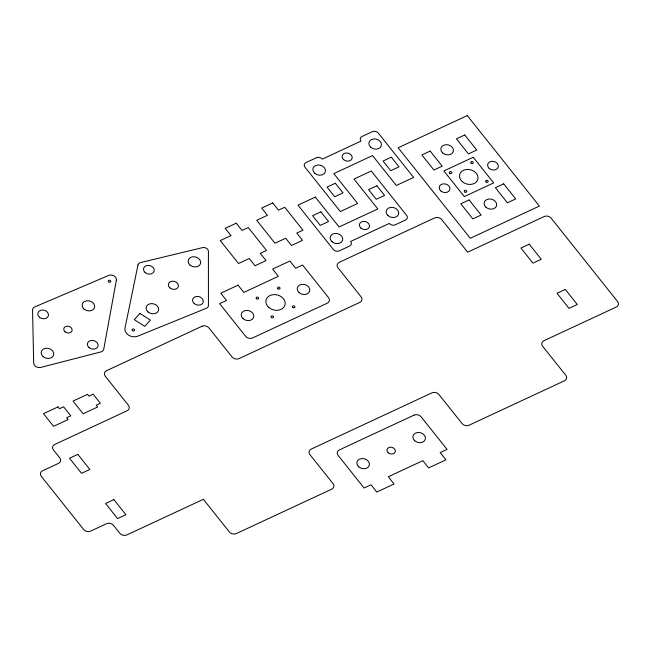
<?xml version="1.0" encoding="UTF-8"?>
<svg xmlns="http://www.w3.org/2000/svg" width="651" height="651" viewBox="0 0 651 651"><rect width="100%" height="100%" fill="white"/><g stroke="black" fill="none" stroke-linecap="round" stroke-linejoin="round"><path stroke-width="0.98" d="M116.366 280.207L103.769 349.091A5.11 4.028 14.6 0 1 100.791 351.955L40.769 367.408A5.11 4.028 14.6 0 1 33.689 363.079L32.55 310.145A5.11 4.028 14.6 0 1 34.861 306.873L108.627 275.463A5.11 4.028 14.6 0 1 114.096 275.975A5.11 4.028 14.6 0 1 116.366 280.207M137.979 264.941L125 328.08A8.52 6.705 14.6 0 0 128.646 335.167A8.52 6.705 14.6 0 0 137.76 336.152L206.44 308.24A4.264 3.353 14.6 0 0 208.426 305.547L208.41 251.31A4.264 3.353 14.6 0 0 202.575 247.624L140.51 262.589A4.264 3.353 14.6 0 0 137.979 264.941M139.892 313.44L134.293 319.682L144.807 326.33L150.405 320.089L139.892 313.44M316.419 157.729L306.043 162.555A4.264 3.353 14.6 0 0 304.993 167.185L340.335 211.534L357.619 203.486L333.817 173.614L372.527 155.589L396.329 185.462L413.613 177.414L378.272 133.056A4.264 3.353 14.6 0 0 372.413 131.657L362.037 136.482A4.264 3.353 14.6 0 0 360.988 141.104L322.278 159.137A4.264 3.353 14.6 0 0 316.419 157.729M272.728 202.933L261.669 208.076L267.439 215.318L256.722 220.307L274.991 243.23L285.699 238.242L291.469 245.484L302.536 240.333L296.766 233.091L302.984 230.194L284.715 207.27L278.498 210.167L272.728 202.933M467.28 115.585L398.152 147.777L470.266 238.266L539.394 206.074L467.28 115.585M236.264 223.195L225.205 228.346L230.975 235.589L220.258 240.577L238.526 263.5L249.243 258.512L255.013 265.746L266.072 260.595L260.302 253.361L266.528 250.464L248.259 227.541L242.034 230.438L236.264 223.195M335.338 183.256L327.046 187.122L334.736 196.773L343.028 192.908L335.338 183.256M391.332 157.184L383.04 161.049L390.73 170.7L399.022 166.835L391.332 157.184M315.279 197.09L297.995 205.138L333.345 249.488A4.264 3.353 14.6 0 0 339.204 250.895L349.571 246.07A4.264 3.353 14.6 0 0 350.629 241.44L389.339 223.415A4.264 3.353 14.6 0 0 395.198 224.823L405.565 219.989A4.264 3.353 14.6 0 0 406.623 215.367L371.273 171.018L353.989 179.066L377.8 208.938L339.09 226.963L315.279 197.09M430.156 151.073L421.864 154.93L433.883 170.017L442.175 166.151L430.156 151.073M464.724 134.977L456.424 138.842L468.443 153.921L476.744 150.055L464.724 134.977M320.886 211.852L312.586 215.709L320.276 225.368L328.576 221.503L320.886 211.852M376.88 185.779L368.58 189.636L376.27 199.287L384.57 195.43L376.88 185.779M473.244 157.265L443.868 170.944L464.301 196.586L493.678 182.907L473.244 157.265M238.054 285.171L220.77 293.219L226.54 300.461L219.631 303.675L245.59 336.258A5.11 4.028 14.6 0 0 252.621 337.942L327.282 303.179A5.11 4.028 14.6 0 0 328.543 297.629L302.585 265.055L295.668 268.269L289.898 261.035L272.614 269.075L278.384 276.317L243.824 292.413L238.054 285.171M469.102 199.93L460.802 203.796L472.821 218.874L481.122 215.017L469.102 199.93M503.662 183.842L495.37 187.7L507.389 202.778L515.682 198.921L503.662 183.842M201.94 326.273L106.544 370.696A5.11 4.028 14.6 0 0 105.283 376.245L128.353 405.199A5.11 4.028 14.6 0 1 127.091 410.757L54.741 444.446A5.11 4.028 14.6 0 0 53.472 449.996L59.721 457.84A5.11 4.028 14.6 0 1 58.46 463.39L42.559 470.795A5.11 4.028 14.6 0 0 41.298 476.345L83.605 529.426A5.11 4.028 14.6 0 0 90.635 531.118L106.536 523.713A5.11 4.028 14.6 0 1 113.567 525.398L119.817 533.242A5.11 4.028 14.6 0 0 126.847 534.927L203.356 499.309L229.315 531.883A5.11 4.028 14.6 0 0 236.346 533.568L331.741 489.145A5.11 4.028 14.6 0 0 333.003 483.595L309.933 454.642A5.11 4.028 14.6 0 1 311.194 449.092L431.938 392.862A5.11 4.028 14.6 0 1 438.969 394.555L462.047 423.508A5.11 4.028 14.6 0 0 469.078 425.201L564.474 380.778A5.11 4.028 14.6 0 0 565.743 375.228L542.665 346.267A5.11 4.028 14.6 0 1 543.927 340.717L616.285 307.028A5.11 4.028 14.6 0 0 617.547 301.478L551.202 218.231A5.11 4.028 14.6 0 0 544.171 216.539L467.67 252.165L441.712 219.59A5.11 4.028 14.6 0 0 434.673 217.898L339.277 262.32A5.11 4.028 14.6 0 0 338.015 267.87L361.093 296.832A5.11 4.028 14.6 0 1 359.824 302.381L239.08 358.603A5.11 4.028 14.6 0 1 232.049 356.919L208.971 327.958A5.11 4.028 14.6 0 0 201.94 326.273M57.98 406.908L43.462 413.662L53.561 426.332L68.078 419.57L66.638 417.763L70.78 415.834L63.57 406.785L59.428 408.714L57.98 406.908M87.551 394.343L73.034 401.106L83.133 413.776L97.65 407.013L96.21 405.207L100.352 403.27L93.142 394.229L88.992 396.158L87.551 394.343M77.819 454.374L69.519 458.239L81.538 473.318L89.838 469.452L77.819 454.374M529.23 244.174L520.93 248.039L532.949 263.118L541.25 259.253L529.23 244.174M113.876 499.618L105.576 503.483L117.595 518.562L125.895 514.697L113.876 499.618M565.288 289.418L556.987 293.284L569.007 308.362L577.307 304.497L565.288 289.418M414.06 415.126L339.399 449.89A5.11 4.028 14.6 0 0 338.138 455.44L364.096 488.014L371.013 484.8L376.783 492.034L394.058 483.986L388.289 476.752L422.857 460.656L428.627 467.898L445.911 459.85L440.141 452.608L447.05 449.385L421.091 416.811A5.11 4.028 14.6 0 0 414.06 415.126M388.216 452.754A4.264 3.353 14.6 0 0 395.23 451.835A4.264 3.353 14.6 0 0 390.014 447.229A4.264 3.353 14.6 0 0 388.216 452.754M358.75 466.873A6.396 5.029 14.6 0 0 369.272 465.481A6.396 5.029 14.6 0 0 361.443 458.581A6.396 5.029 14.6 0 0 358.75 466.873M414.744 440.792A6.396 5.029 14.6 0 0 425.266 439.409A6.396 5.029 14.6 0 0 417.437 432.5A6.396 5.029 14.6 0 0 414.744 440.792M299.118 292.649A6.396 5.029 14.6 0 0 309.648 291.266A6.396 5.029 14.6 0 0 301.812 284.357A6.396 5.029 14.6 0 0 299.118 292.649M243.124 318.73A6.396 5.029 14.6 0 0 253.654 317.338A6.396 5.029 14.6 0 0 245.818 310.437A6.396 5.029 14.6 0 0 243.124 318.73M268.765 307.41A9.806 7.714 14.6 0 0 284.91 305.278A9.806 7.714 14.6 0 0 272.899 294.7A9.806 7.714 14.6 0 0 268.765 307.41M256.478 298.744A1.278 1.009 14.6 0 0 258.585 298.467A1.278 1.009 14.6 0 0 257.015 297.092A1.278 1.009 14.6 0 0 256.478 298.744M277.912 288.767A1.278 1.009 14.6 0 0 280.011 288.491A1.278 1.009 14.6 0 0 278.449 287.107A1.278 1.009 14.6 0 0 277.912 288.767M271.386 317.444A1.278 1.009 14.6 0 0 273.485 317.167A1.278 1.009 14.6 0 0 271.923 315.792A1.278 1.009 14.6 0 0 271.386 317.444M292.812 307.467A1.278 1.009 14.6 0 0 294.919 307.191A1.278 1.009 14.6 0 0 293.349 305.807A1.278 1.009 14.6 0 0 292.812 307.467M370.761 147.264A6.396 5.029 14.6 0 0 381.291 145.873A6.396 5.029 14.6 0 0 373.454 138.972A6.396 5.029 14.6 0 0 370.761 147.264M343.647 159.65A5.11 4.028 14.6 0 0 352.069 158.543A5.11 4.028 14.6 0 0 345.803 153.018A5.11 4.028 14.6 0 0 343.647 159.65M314.767 173.337A6.396 5.029 14.6 0 0 325.297 171.945A6.396 5.029 14.6 0 0 317.46 165.045A6.396 5.029 14.6 0 0 314.767 173.337M332.034 241.741A6.396 5.029 14.6 0 0 342.564 240.349A6.396 5.029 14.6 0 0 334.736 233.449A6.396 5.029 14.6 0 0 332.034 241.741M360.914 228.062A5.11 4.028 14.6 0 0 369.337 226.947A5.11 4.028 14.6 0 0 363.071 221.421A5.11 4.028 14.6 0 0 360.914 228.062M388.029 215.668A6.396 5.029 14.6 0 0 398.558 214.277A6.396 5.029 14.6 0 0 390.73 207.376A6.396 5.029 14.6 0 0 388.029 215.668M108.701 281.924A1.278 1.009 14.6 0 0 110.784 281.582A1.278 1.009 14.6 0 0 109.165 280.247A1.278 1.009 14.6 0 0 108.701 281.924M65.1 331.831A4.264 3.353 14.6 0 0 72.049 330.7A4.264 3.353 14.6 0 0 66.646 326.232A4.264 3.353 14.6 0 0 65.1 331.831M43.226 356.724A6.396 5.029 14.6 0 0 53.642 355.023A6.396 5.029 14.6 0 0 45.537 348.318A6.396 5.029 14.6 0 0 43.226 356.724M89.114 347.658A5.452 4.297 14.6 0 0 98 346.202A5.452 4.297 14.6 0 0 91.091 340.489A5.452 4.297 14.6 0 0 89.114 347.658M84.15 309.184A6.396 5.029 14.6 0 0 94.566 307.484A6.396 5.029 14.6 0 0 86.469 300.786A6.396 5.029 14.6 0 0 84.15 309.184M39.508 317.257A5.452 4.297 14.6 0 0 48.394 315.808A5.452 4.297 14.6 0 0 41.485 310.096A5.452 4.297 14.6 0 0 39.508 317.257M132.446 330.618A1.278 1.009 14.6 0 0 134.545 330.309A1.278 1.009 14.6 0 0 132.95 328.95A1.278 1.009 14.6 0 0 132.446 330.618M145.173 272.574A5.452 4.297 14.6 0 0 154.108 271.255A5.452 4.297 14.6 0 0 147.305 265.453A5.452 4.297 14.6 0 0 145.173 272.574M194.226 303.602A5.452 4.297 14.6 0 0 203.161 302.276A5.452 4.297 14.6 0 0 196.358 296.474A5.452 4.297 14.6 0 0 194.226 303.602M169.927 287.913A5.11 4.028 14.6 0 0 178.309 286.668A5.11 4.028 14.6 0 0 171.929 281.232A5.11 4.028 14.6 0 0 169.927 287.913M148.054 312A6.396 5.029 14.6 0 0 158.527 310.454A6.396 5.029 14.6 0 0 150.56 303.651A6.396 5.029 14.6 0 0 148.054 312M190.076 265.144A6.396 5.029 14.6 0 0 200.549 263.59A6.396 5.029 14.6 0 0 192.574 256.795A6.396 5.029 14.6 0 0 190.076 265.144M489.21 168.414A5.452 4.297 14.6 0 0 498.194 167.226A5.452 4.297 14.6 0 0 491.505 161.334A5.452 4.297 14.6 0 0 489.21 168.414M442.729 153.009A6.396 5.029 14.6 0 0 453.259 151.618A6.396 5.029 14.6 0 0 445.43 144.717A6.396 5.029 14.6 0 0 442.729 153.009M485.996 207.303A6.396 5.029 14.6 0 0 496.526 205.911A6.396 5.029 14.6 0 0 488.698 199.011A6.396 5.029 14.6 0 0 485.996 207.303M440.817 190.946A5.452 4.297 14.6 0 0 449.8 189.758A5.452 4.297 14.6 0 0 443.119 183.867A5.452 4.297 14.6 0 0 440.817 190.946M462.308 181.662A9.374 7.381 14.6 0 0 477.753 179.619A9.374 7.381 14.6 0 0 466.262 169.496A9.374 7.381 14.6 0 0 462.308 181.662M464.627 191.915A1.278 1.009 14.6 0 0 466.734 191.63A1.278 1.009 14.6 0 0 465.164 190.255A1.278 1.009 14.6 0 0 464.627 191.915M449.727 173.215A1.278 1.009 14.6 0 0 451.835 172.93A1.278 1.009 14.6 0 0 450.264 171.555A1.278 1.009 14.6 0 0 449.727 173.215M471.153 163.23A1.278 1.009 14.6 0 0 473.261 162.953A1.278 1.009 14.6 0 0 471.698 161.57A1.278 1.009 14.6 0 0 471.153 163.23M486.061 181.93A1.278 1.009 14.6 0 0 488.16 181.653A1.278 1.009 14.6 0 0 486.598 180.278A1.278 1.009 14.6 0 0 486.061 181.93"/></g></svg>
